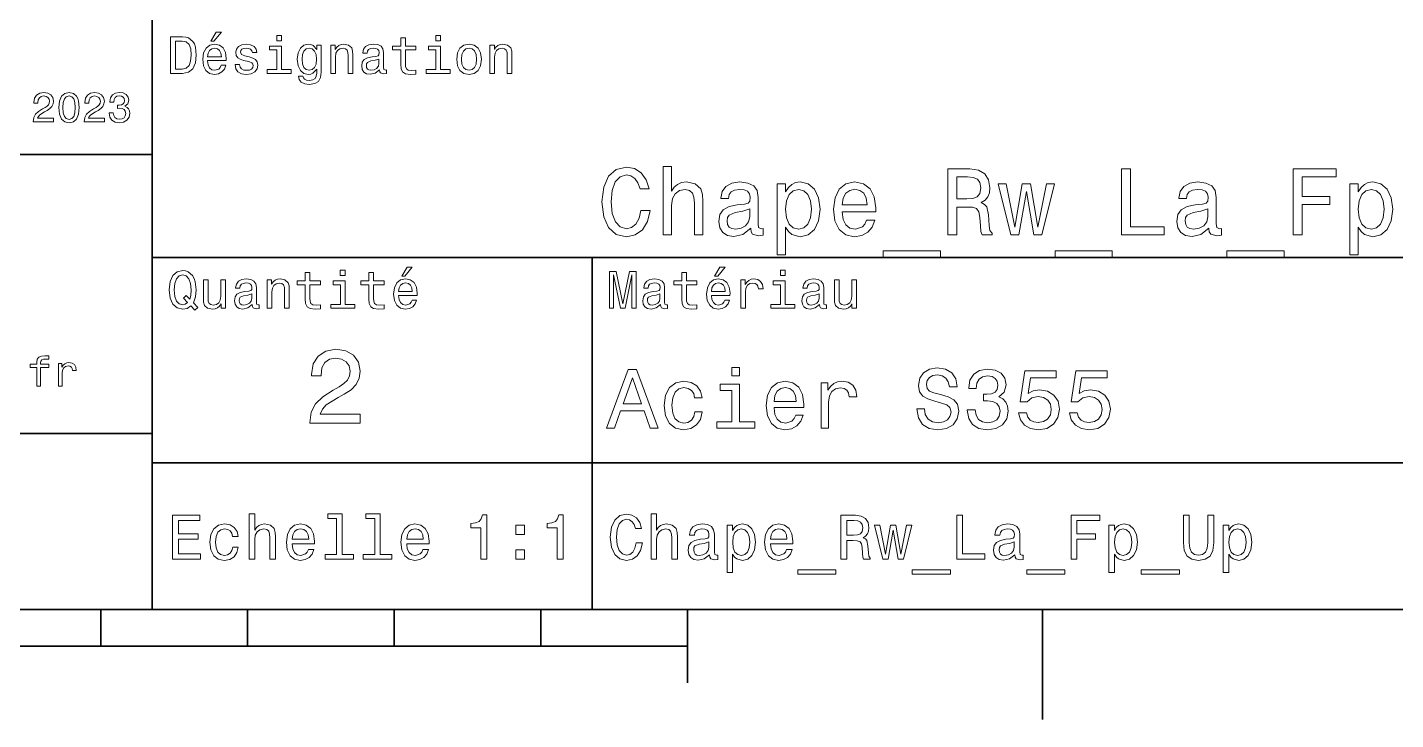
# Model space of a CAD drawing. Extents: x 0 to 297, y 0 to 210.
# Drawn here: x 153.5 to 246.8, y 2.5 to 49.7 of the extents above; entities that cross this region are included whole.
import ezdxf

# ---------------------------------------------------------------- set-up
doc = ezdxf.new("R2010")
doc.units = 0

msp = doc.modelspace()

# ---------------------------------------------------------------- linework, layer by layer
at = {"color": 7, "lineweight": 35}
for p, q in [((162, 10), (162, 70)), ((97, 41), (162, 41)), ((162, 34), (287, 34)), ((97, 22), (162, 22)), ((162, 20), (287, 20)), ((10, 10), (287, 10)), ((97, 10), (287, 10)), ((98.5, 7.5), (198.5, 7.5))]:
    msp.add_line(p, q, dxfattribs=at)
at = {"color": 7, "lineweight": 35, "ltscale": 0.35}
msp.add_line((192, 20), (192, 34), dxfattribs=at)
at = {"color": 7, "lineweight": 35, "ltscale": 0.25}
msp.add_line((192, 10), (192, 20), dxfattribs=at)
at = {"color": 7, "lineweight": 35, "ltscale": 0.0625}
for p, q in [((158.5, 10), (158.5, 7.5)), ((168.5, 10), (168.5, 7.5)), ((178.5, 10), (178.5, 7.5)), ((188.5, 10), (188.5, 7.5))]:
    msp.add_line(p, q, dxfattribs=at)
at = {"color": 7, "lineweight": 35, "ltscale": 0.125}
msp.add_line((198.5, 10), (198.5, 5), dxfattribs=at)
at = {"color": 7, "lineweight": 35, "ltscale": 0.1875}
msp.add_line((222.699997, 10), (222.699997, 2.5), dxfattribs=at)
at = {"color": 7, "lineweight": 13}
for points in [[(164.080688, 49.030979), (163.248566, 49.030979), (163.248566, 46.530979), (164.080688, 46.530979), (164.473343, 46.610229), (164.765137, 46.851585), (164.945251, 47.244236), (165.010086, 47.780979), (164.952454, 48.328529), (164.880402, 48.544666), (164.779541, 48.717579), (164.487747, 48.951729), (164.296829, 49.009365)], [(164.055481, 48.731987), (164.329254, 48.677952), (164.516571, 48.512245), (164.628235, 48.216858), (164.664261, 47.780979), (164.624634, 47.359509), (164.51297, 47.064121), (164.322052, 46.887608), (164.055481, 46.829971), (163.583572, 46.829971), (163.583572, 48.731987)], [(165.784576, 47.406338), (167.052597, 47.406338), (167.056198, 47.554035), (166.998566, 47.9683), (166.840057, 48.278099), (166.587891, 48.465416), (166.252884, 48.533859), (165.925079, 48.461815), (165.672913, 48.260086), (165.510803, 47.932278), (165.453171, 47.5), (165.507202, 47.056915), (165.669312, 46.732708), (165.917862, 46.530979), (166.242081, 46.462536), (166.523056, 46.509365), (166.753601, 46.631844), (166.922913, 46.826366), (167.020172, 47.085735), (166.706772, 47.085735), (166.641937, 46.941643), (166.548264, 46.833572), (166.281708, 46.747116), (166.07637, 46.786743), (165.921463, 46.912823), (165.820602, 47.118156), (165.784576, 47.395531)], [(166.004318, 48.728386), (166.216858, 48.728386), (166.717575, 49.340778), (166.364548, 49.340778)], [(168.623199, 47.658501), (168.317001, 47.730545), (168.090057, 47.8134), (168.014404, 47.982708), (168.036026, 48.101585), (168.111664, 48.188038), (168.234146, 48.242073), (168.41066, 48.263687), (168.579971, 48.242073), (168.713257, 48.177231), (168.799713, 48.079971), (168.835739, 47.950287), (169.145538, 47.950287), (169.145538, 47.957493), (169.091492, 48.191643), (168.943802, 48.375359), (168.713257, 48.490635), (168.41066, 48.533859), (168.104462, 48.490635), (167.881119, 48.371758), (167.740631, 48.195244), (167.697403, 47.971901), (167.729828, 47.755764), (167.830688, 47.604465), (167.996399, 47.496399), (168.237747, 47.42075), (168.590775, 47.334293), (168.806915, 47.244236), (168.864548, 47.172188), (168.886169, 47.064121), (168.853745, 46.930836), (168.767288, 46.829971), (168.626801, 46.765129), (168.439484, 46.743515), (168.241348, 46.765129), (168.09726, 46.840778), (168, 46.963257), (167.960373, 47.132565), (167.654175, 47.132565), (167.704605, 46.844379), (167.85231, 46.635445), (168.086456, 46.509365), (168.41066, 46.462536), (168.749283, 46.509365), (168.997833, 46.635445), (169.149139, 46.837173), (169.203171, 47.100143), (169.163544, 47.327087), (169.05188, 47.481987), (168.868149, 47.582851)], [(170.824203, 49.117435), (170.489197, 49.117435), (170.489197, 48.757202), (170.824203, 48.757202)], [(173.518738, 46.617435), (173.518738, 48.465416), (173.216141, 48.465416), (173.216141, 48.152016), (172.967575, 48.4366), (172.816284, 48.508644), (172.646973, 48.533859), (172.340775, 48.461815), (172.103027, 48.260086), (171.94812, 47.935879), (171.894089, 47.5), (171.94812, 47.060516), (172.103027, 46.736309), (172.340775, 46.530979), (172.646973, 46.462536), (172.819885, 46.487751), (172.963974, 46.552593), (173.216141, 46.826366), (173.216141, 46.552593), (173.187317, 46.336456), (173.108063, 46.181557), (172.956772, 46.091499), (172.729828, 46.059078), (172.531708, 46.080692), (172.391205, 46.134727), (172.30835, 46.228386), (172.283142, 46.354465), (171.976944, 46.354465), (171.976944, 46.340057), (172.023773, 46.109509), (172.167862, 45.9366), (172.398407, 45.824928), (172.711823, 45.785301), (173.086456, 45.839336), (173.335022, 45.990635), (173.47551, 46.253601)], [(174.181549, 46.530979), (174.498566, 46.530979), (174.498566, 47.647694), (174.530975, 47.903458), (174.635452, 48.090778), (174.797546, 48.206051), (175.013687, 48.249279), (175.1866, 48.213257), (175.294662, 48.115993), (175.348709, 47.953888), (175.366714, 47.737751), (175.366714, 46.530979), (175.683716, 46.530979), (175.683716, 47.802593), (175.669312, 48.058357), (175.604462, 48.270893), (175.391937, 48.465416), (175.060516, 48.533859), (174.876801, 48.508644), (174.721909, 48.440201), (174.588623, 48.324928), (174.484146, 48.170029), (174.484146, 48.465416), (174.181549, 48.465416)], [(177.499283, 46.783142), (177.499283, 46.772335), (177.517288, 46.649857), (177.57132, 46.5634), (177.798264, 46.494957), (177.974777, 46.523773), (177.974777, 46.76873), (177.899139, 46.757923), (177.798264, 46.804756), (177.780258, 46.948845), (177.780258, 47.950287), (177.73703, 48.206051), (177.610947, 48.386166), (177.391205, 48.494236), (177.081406, 48.533859), (176.778824, 48.490635), (176.555481, 48.368156), (176.414978, 48.177231), (176.368149, 47.925072), (176.368149, 47.903458), (176.65274, 47.903458), (176.677948, 48.054756), (176.757202, 48.162823), (176.886887, 48.227665), (177.070602, 48.25288), (177.247116, 48.234871), (177.373199, 48.180836), (177.448853, 48.087173), (177.47406, 47.957493), (177.459656, 47.806194), (177.402023, 47.730545), (177.257919, 47.694523), (176.987747, 47.665707), (176.677948, 47.600864), (176.458206, 47.485592), (176.328537, 47.305473), (176.28891, 47.038906), (176.324921, 46.801151), (176.4366, 46.624638), (176.616714, 46.512966), (176.86528, 46.473343), (177.200287, 46.548992)], [(178.943802, 48.130402), (178.943802, 47.161381), (178.965424, 46.84798), (179.066284, 46.631844), (179.268005, 46.505764), (179.610229, 46.462536), (179.984863, 46.480545), (179.984863, 46.754322), (179.71109, 46.732708), (179.46254, 46.761528), (179.329254, 46.851585), (179.271606, 47.00288), (179.260803, 47.215416), (179.260803, 48.130402), (179.984863, 48.130402), (179.984863, 48.400574), (179.260803, 48.400574), (179.260803, 48.966137), (178.943802, 48.966137), (178.943802, 48.400574), (178.396255, 48.400574), (178.396255, 48.130402)], [(181.667145, 49.117435), (181.332138, 49.117435), (181.332138, 48.757202), (181.667145, 48.757202)], [(182.762253, 47.496399), (182.819885, 47.056915), (182.985596, 46.732708), (183.248566, 46.530979), (183.601593, 46.462536), (183.951004, 46.530979), (184.213974, 46.729107), (184.379684, 47.053314), (184.440918, 47.496399), (184.379684, 47.935879), (184.213974, 48.263687), (183.951004, 48.461815), (183.601593, 48.533859), (183.248566, 48.461815), (182.985596, 48.260086), (182.819885, 47.935879)], [(185.024506, 46.530979), (185.341492, 46.530979), (185.341492, 47.647694), (185.373917, 47.903458), (185.478394, 48.090778), (185.640488, 48.206051), (185.856628, 48.249279), (186.029541, 48.213257), (186.137604, 48.115993), (186.19165, 47.953888), (186.209656, 47.737751), (186.209656, 46.530979), (186.526657, 46.530979), (186.526657, 47.802593), (186.512253, 48.058357), (186.447403, 48.270893), (186.234879, 48.465416), (185.903458, 48.533859), (185.719742, 48.508644), (185.56485, 48.440201), (185.431564, 48.324928), (185.327087, 48.170029), (185.327087, 48.465416), (185.024506, 48.465416)], [(165.784576, 47.672909), (165.824203, 47.921471), (165.921463, 48.105186), (166.069168, 48.216858), (166.263687, 48.256485), (166.454605, 48.216858), (166.60231, 48.105186), (166.692368, 47.921471), (166.724777, 47.672909)], [(170.8134, 46.79755), (170.8134, 48.400574), (169.999283, 48.400574), (169.999283, 48.130402), (170.496399, 48.130402), (170.496399, 46.79755), (169.847977, 46.79755), (169.847977, 46.530979), (171.469025, 46.530979), (171.469025, 46.79755)], [(172.221909, 47.5), (172.254318, 47.820606), (172.351593, 48.058357), (172.502884, 48.198845), (172.704605, 48.249279), (172.917145, 48.198845), (173.075653, 48.058357), (173.172913, 47.820606), (173.208939, 47.5), (173.172913, 47.172188), (173.075653, 46.938038), (172.917145, 46.793949), (172.704605, 46.747116), (172.502884, 46.793949), (172.351593, 46.938038), (172.254318, 47.175793)], [(181.656342, 46.79755), (181.656342, 48.400574), (180.842224, 48.400574), (180.842224, 48.130402), (181.33934, 48.130402), (181.33934, 46.79755), (180.690918, 46.79755), (180.690918, 46.530979), (182.311966, 46.530979), (182.311966, 46.79755)], [(183.086456, 47.5), (183.118881, 47.824207), (183.219742, 48.058357), (183.381851, 48.20245), (183.601593, 48.25288), (183.817719, 48.20245), (183.979828, 48.061958), (184.080688, 47.824207), (184.116714, 47.5), (184.080688, 47.172188), (183.979828, 46.934437), (183.817719, 46.790344), (183.601593, 46.743515), (183.381851, 46.790344), (183.219742, 46.934437), (183.118881, 47.172188)], [(177.463257, 47.208214), (177.420029, 47.020893), (177.304749, 46.876801), (177.131851, 46.783142), (176.919312, 46.750721), (176.782425, 46.76873), (176.68515, 46.826366), (176.623917, 46.927231), (176.605911, 47.067722), (176.620316, 47.193802), (176.677948, 47.283859), (176.908508, 47.384727), (177.200287, 47.427952), (177.463257, 47.514408)], [(153.899139, 43.224785), (155.273773, 43.224785), (155.273773, 43.472622), (154.187317, 43.472622), (154.247849, 43.60807), (154.351593, 43.720463), (154.671478, 43.925072), (154.841507, 44.011528), (155.031708, 44.135448), (155.167145, 44.279541), (155.244965, 44.44957), (155.273773, 44.642651), (155.224792, 44.884727), (155.08934, 45.074928), (154.881851, 45.195965), (154.613831, 45.239193), (154.337173, 45.190201), (154.126801, 45.054756), (153.991364, 44.838619), (153.945251, 44.553314), (153.945251, 44.51297), (154.207504, 44.51297), (154.207504, 44.536022), (154.233429, 44.731991), (154.311249, 44.876083), (154.435165, 44.9683), (154.599426, 45), (154.766571, 44.971184), (154.890488, 44.899136), (154.971191, 44.786743), (155, 44.645535), (154.979828, 44.51297), (154.925079, 44.400578), (154.832855, 44.302593), (154.706055, 44.216141), (154.536026, 44.12392), (154.253601, 43.945248), (154.054764, 43.755043), (153.9366, 43.524498), (153.899139, 43.233429)], [(155.642654, 44.201729), (155.685883, 43.749279), (155.821335, 43.426514), (156.037476, 43.230549), (156.337173, 43.167149), (156.634003, 43.230549), (156.850143, 43.426514), (156.982712, 43.749279), (157.028824, 44.201729), (156.982712, 44.651299), (156.927963, 44.829971), (156.850143, 44.976948), (156.634003, 45.172913), (156.337173, 45.239193), (156.037476, 45.172913), (155.821335, 44.974064), (155.685883, 44.651299)], [(155.919312, 44.201729), (155.942368, 44.550434), (156.01442, 44.801155), (156.144104, 44.948128), (156.337173, 45), (156.527374, 44.948128), (156.657059, 44.801155), (156.729111, 44.550434), (156.752167, 44.201729), (156.729111, 43.850143), (156.657059, 43.599426), (156.527374, 43.45245), (156.337173, 43.403458), (156.144104, 43.45245), (156.01442, 43.599426), (155.942368, 43.850143)], [(157.368881, 43.224785), (158.743515, 43.224785), (158.743515, 43.472622), (157.657059, 43.472622), (157.71759, 43.60807), (157.821335, 43.720463), (158.14122, 43.925072), (158.311249, 44.011528), (158.50145, 44.135448), (158.636887, 44.279541), (158.714706, 44.44957), (158.743515, 44.642651), (158.694534, 44.884727), (158.559082, 45.074928), (158.351593, 45.195965), (158.083572, 45.239193), (157.806915, 45.190201), (157.596542, 45.054756), (157.461105, 44.838619), (157.414993, 44.553314), (157.414993, 44.51297), (157.677231, 44.51297), (157.677231, 44.536022), (157.703171, 44.731991), (157.780991, 44.876083), (157.904907, 44.9683), (158.069168, 45), (158.236313, 44.971184), (158.360229, 44.899136), (158.440918, 44.786743), (158.469742, 44.645535), (158.44957, 44.51297), (158.394821, 44.400578), (158.302597, 44.302593), (158.175797, 44.216141), (158.005768, 44.12392), (157.723343, 43.945248), (157.524506, 43.755043), (157.406342, 43.524498), (157.368881, 43.233429)], [(159.080688, 43.853027), (159.080688, 43.832855), (159.126801, 43.556198), (159.262253, 43.348705), (159.47551, 43.216141), (159.757935, 43.167149), (160.057648, 43.216141), (160.282425, 43.342941), (160.426514, 43.54467), (160.478394, 43.804035), (160.455338, 43.974064), (160.391937, 44.112392), (160.288193, 44.219021), (160.149857, 44.296829), (160.337173, 44.45245), (160.403458, 44.700291), (160.360229, 44.925072), (160.236313, 45.0951), (160.034592, 45.201729), (159.757935, 45.239193), (159.498566, 45.193085), (159.299713, 45.066284), (159.170029, 44.864555), (159.126801, 44.596542), (159.126801, 44.57637), (159.383286, 44.57637), (159.406342, 44.760807), (159.481277, 44.893372), (159.60231, 44.974064), (159.772339, 45.002884), (159.922195, 44.979828), (160.031708, 44.919308), (160.097992, 44.821327), (160.123917, 44.688763), (160.097992, 44.54755), (160.028824, 44.45245), (159.907776, 44.394814), (159.743515, 44.377522), (159.631134, 44.380405), (159.631134, 44.15274), (159.772339, 44.158501), (159.953888, 44.132565), (160.08934, 44.0634), (160.170029, 43.951008), (160.198853, 43.804035), (160.167145, 43.63689), (160.083572, 43.51297), (159.951019, 43.435158), (159.775223, 43.409222), (159.593658, 43.438042), (159.46109, 43.524498), (159.377533, 43.662827), (159.345825, 43.853027)], [(195.322769, 37.203171), (195.193085, 36.658501), (194.979111, 36.269451), (194.680832, 36.029537), (194.330688, 35.951729), (193.909225, 36.068443), (193.578522, 36.418587), (193.358063, 36.989193), (193.286743, 37.780258), (193.358063, 38.564842), (193.572037, 39.14193), (193.90274, 39.492073), (194.330688, 39.615273), (194.641922, 39.55043), (194.907776, 39.368874), (195.115265, 39.077087), (195.257919, 38.675072), (195.873917, 38.675072), (195.679398, 39.291065), (195.342209, 39.757923), (194.881836, 40.049709), (194.330688, 40.153458), (193.643372, 39.991352), (193.118149, 39.537464), (192.780975, 38.791786), (192.664261, 37.780258), (192.780975, 36.76873), (193.118149, 36.023052), (193.643372, 35.562679), (194.330688, 35.407059), (194.933716, 35.530258), (195.420029, 35.873917), (195.763687, 36.438038), (195.945236, 37.203171)], [(196.833572, 35.530258), (197.404175, 35.530258), (197.404175, 37.540344), (197.46254, 38.000721), (197.650574, 38.337894), (197.942368, 38.545387), (198.331406, 38.623199), (198.642654, 38.558357), (198.837173, 38.383286), (198.934433, 38.091499), (198.966858, 37.70245), (198.966858, 35.530258), (199.53746, 35.530258), (199.53746, 37.819164), (199.51152, 38.279537), (199.394806, 38.662102), (199.012238, 39.012245), (198.41571, 39.135445), (198.091492, 39.090057), (197.812683, 38.966858), (197.579254, 38.772331), (197.404175, 38.506485), (197.404175, 40.185879), (196.833572, 40.185879)], [(216.247116, 35.530258), (216.850143, 35.530258), (216.850143, 37.430115), (217.466141, 37.430115), (217.920029, 37.41066), (218.205322, 37.319885), (218.360947, 37.105907), (218.425797, 36.723343), (218.458206, 36.139767), (218.497116, 35.757202), (218.574921, 35.530258), (219.255768, 35.530258), (219.255768, 35.653458), (219.106628, 35.835014), (219.054749, 36.172188), (219.009369, 36.898415), (218.899139, 37.4366), (218.75, 37.605186), (218.516571, 37.728386), (218.77594, 37.890488), (218.957489, 38.117435), (219.074203, 38.402737), (219.113113, 38.746395), (219.022339, 39.291065), (218.76297, 39.699566), (218.335007, 39.945965), (217.751434, 40.030258), (216.247116, 40.030258)], [(217.582855, 39.479107), (217.978378, 39.440201), (218.257202, 39.317001), (218.432281, 39.090057), (218.490631, 38.733429), (218.425797, 38.357346), (218.250717, 38.130402), (217.952454, 38.013687), (217.543945, 37.981266), (216.850143, 37.981266), (216.850143, 39.479107)], [(228.087173, 35.530258), (230.979095, 35.530258), (230.979095, 36.074928), (228.683716, 36.074928), (228.683716, 40.030258), (228.087173, 40.030258)], [(239.784576, 35.530258), (240.387604, 35.530258), (240.387604, 37.598701), (242.280975, 37.598701), (242.280975, 38.136887), (240.387604, 38.136887), (240.387604, 39.485588), (242.715408, 39.485588), (242.715408, 40.030258), (239.784576, 40.030258)], [(202.805481, 35.98415), (202.805481, 35.964695), (202.837891, 35.744236), (202.93515, 35.588615), (203.343658, 35.465416), (203.661377, 35.517288), (203.661377, 35.958214), (203.525208, 35.938759), (203.343658, 36.023052), (203.311234, 36.282421), (203.311234, 38.085014), (203.233429, 38.545387), (203.006485, 38.869595), (202.610947, 39.064121), (202.053314, 39.135445), (201.508636, 39.057636), (201.106628, 38.837173), (200.853745, 38.493515), (200.769455, 38.039623), (200.769455, 38.000721), (201.281693, 38.000721), (201.327087, 38.273052), (201.469742, 38.467579), (201.703171, 38.584293), (202.033859, 38.629681), (202.351578, 38.59726), (202.578522, 38.5), (202.714691, 38.331409), (202.760086, 38.09798), (202.734146, 37.825645), (202.630402, 37.68948), (202.371033, 37.624638), (201.88472, 37.572765), (201.327087, 37.456051), (200.931549, 37.248558), (200.69812, 36.924351), (200.626801, 36.444523), (200.691635, 36.016571), (200.892654, 35.698845), (201.216858, 35.497837), (201.664261, 35.426514), (202.267288, 35.562679)], [(205.178665, 38.474064), (205.178665, 39.012245), (204.608063, 39.012245), (204.608063, 34.181557), (205.178665, 34.181557), (205.178665, 36.061958), (205.379684, 35.757202), (205.606628, 35.556194), (206.177231, 35.407059), (206.721893, 35.530258), (207.149857, 35.899857), (207.428665, 36.483429), (207.532425, 37.274494), (207.428665, 38.059078), (207.149857, 38.642651), (206.721893, 39.005764), (206.177231, 39.135445), (205.865997, 39.096542), (205.600143, 38.973343), (205.373199, 38.76585)], [(206.079971, 35.919308), (205.697403, 36.003601), (205.418579, 36.262966), (205.243515, 36.684437), (205.18515, 37.274494), (205.243515, 37.858067), (205.418579, 38.279537), (205.697403, 38.532421), (206.079971, 38.623199), (206.430115, 38.532421), (206.708923, 38.273052), (206.884003, 37.851585), (206.948853, 37.274494), (206.884003, 36.690922), (206.708923, 36.262966), (206.430115, 36.003601)], [(209.043228, 37.105907), (211.325653, 37.105907), (211.332123, 37.371758), (211.228378, 38.117435), (210.943085, 38.675072), (210.489197, 39.012245), (209.886169, 39.135445), (209.296112, 39.005764), (208.842224, 38.642651), (208.55043, 38.052593), (208.446686, 37.274494), (208.543945, 36.476944), (208.835739, 35.893372), (209.283142, 35.530258), (209.866714, 35.407059), (210.372482, 35.491352), (210.78746, 35.711815), (211.092224, 36.061958), (211.267288, 36.528816), (210.703171, 36.528816), (210.586456, 36.269451), (210.417862, 36.074928), (209.938034, 35.919308), (209.568436, 35.990631), (209.289627, 36.217579), (209.108063, 36.587173), (209.043228, 37.086452)], [(209.043228, 37.585735), (209.114548, 38.033138), (209.289627, 38.363831), (209.555481, 38.564842), (209.905609, 38.636166), (210.249283, 38.564842), (210.515121, 38.363831), (210.677231, 38.033138), (210.735596, 37.585735)], [(221.077805, 35.530258), (221.596542, 38.48703), (222.115265, 35.530258), (222.659943, 35.530258), (223.515854, 39.012245), (222.964691, 39.012245), (222.387604, 36.055473), (221.875351, 39.012245), (221.311234, 39.012245), (220.798981, 36.055473), (220.221893, 39.012245), (219.677231, 39.012245), (220.533142, 35.530258)], [(234.033142, 35.98415), (234.033142, 35.964695), (234.065552, 35.744236), (234.162811, 35.588615), (234.57132, 35.465416), (234.889038, 35.517288), (234.889038, 35.958214), (234.752869, 35.938759), (234.57132, 36.023052), (234.538895, 36.282421), (234.538895, 38.085014), (234.46109, 38.545387), (234.234146, 38.869595), (233.838608, 39.064121), (233.280975, 39.135445), (232.736298, 39.057636), (232.33429, 38.837173), (232.081406, 38.493515), (231.997116, 38.039623), (231.997116, 38.000721), (232.509369, 38.000721), (232.554749, 38.273052), (232.697403, 38.467579), (232.930832, 38.584293), (233.26152, 38.629681), (233.579254, 38.59726), (233.806183, 38.5), (233.942352, 38.331409), (233.987747, 38.09798), (233.961807, 37.825645), (233.858063, 37.68948), (233.598694, 37.624638), (233.112396, 37.572765), (232.554749, 37.456051), (232.15921, 37.248558), (231.925781, 36.924351), (231.854462, 36.444523), (231.919312, 36.016571), (232.120316, 35.698845), (232.444519, 35.497837), (232.891922, 35.426514), (233.494949, 35.562679)], [(244.213257, 38.474064), (244.213257, 39.012245), (243.642639, 39.012245), (243.642639, 34.181557), (244.213257, 34.181557), (244.213257, 36.061958), (244.414261, 35.757202), (244.641205, 35.556194), (245.211807, 35.407059), (245.75647, 35.530258), (246.184433, 35.899857), (246.463257, 36.483429), (246.567001, 37.274494), (246.463257, 38.059078), (246.184433, 38.642651), (245.75647, 39.005764), (245.211807, 39.135445), (244.900574, 39.096542), (244.63472, 38.973343), (244.407776, 38.76585)], [(245.114548, 35.919308), (244.731979, 36.003601), (244.453156, 36.262966), (244.278091, 36.684437), (244.219727, 37.274494), (244.278091, 37.858067), (244.453156, 38.279537), (244.731979, 38.532421), (245.114548, 38.623199), (245.464691, 38.532421), (245.743515, 38.273052), (245.918579, 37.851585), (245.983429, 37.274494), (245.918579, 36.690922), (245.743515, 36.262966), (245.464691, 36.003601)], [(202.740631, 36.749279), (202.662827, 36.412102), (202.455322, 36.152737), (202.144089, 35.98415), (201.76152, 35.925793), (201.515121, 35.958214), (201.340057, 36.061958), (201.229828, 36.243515), (201.197403, 36.496395), (201.223343, 36.723343), (201.327087, 36.885445), (201.742065, 37.067001), (202.267288, 37.14481), (202.740631, 37.30043)], [(233.968292, 36.749279), (233.890488, 36.412102), (233.682983, 36.152737), (233.37175, 35.98415), (232.989197, 35.925793), (232.742798, 35.958214), (232.567719, 36.061958), (232.457489, 36.243515), (232.425064, 36.496395), (232.451004, 36.723343), (232.554749, 36.885445), (232.969727, 37.067001), (233.494949, 37.14481), (233.968292, 37.30043)], [(211.837891, 34.453888), (211.837891, 34), (215.741348, 34), (215.741348, 34.453888)], [(223.548264, 34.453888), (223.548264, 34), (227.451721, 34), (227.451721, 34.453888)], [(235.258636, 34.453888), (235.258636, 34), (239.162094, 34), (239.162094, 34.453888)], [(164.642654, 30.685879), (164.916428, 30.401297), (165.107346, 30.592218), (164.811966, 30.894812), (164.963257, 31.305475), (165.010086, 31.780979), (164.941635, 32.339336), (164.862396, 32.56628), (164.757919, 32.753601), (164.46254, 33.009365), (164.282425, 33.074207), (164.08429, 33.099422), (163.702454, 33.009365), (163.41066, 32.757202), (163.223343, 32.342937), (163.158508, 31.780979), (163.223343, 31.219019), (163.407059, 30.804754), (163.698853, 30.54899), (164.08429, 30.462536), (164.39769, 30.520172)], [(164.41571, 30.916426), (164.260803, 30.801151), (164.08429, 30.765129), (163.850143, 30.829971), (163.666428, 31.024494), (163.543945, 31.341497), (163.504318, 31.780979), (163.543945, 32.216858), (163.662827, 32.537464), (163.846542, 32.731987), (164.08429, 32.80043), (164.318451, 32.731987), (164.502167, 32.533859), (164.621033, 32.213257), (164.664261, 31.780979), (164.631851, 31.40634), (164.5634, 31.150576), (164.329254, 31.395533), (164.13472, 31.211815)], [(172.438034, 32.130402), (172.438034, 31.161383), (172.459656, 30.847982), (172.560516, 30.631844), (172.762253, 30.505762), (173.104462, 30.462536), (173.479111, 30.480547), (173.479111, 30.754322), (173.205338, 30.732708), (172.956772, 30.761526), (172.823486, 30.851583), (172.765854, 31.002882), (172.755035, 31.215418), (172.755035, 32.130402), (173.479111, 32.130402), (173.479111, 32.400574), (172.755035, 32.400574), (172.755035, 32.966137), (172.438034, 32.966137), (172.438034, 32.400574), (171.890488, 32.400574), (171.890488, 32.130402)], [(175.161377, 33.117435), (174.82637, 33.117435), (174.82637, 32.757202), (175.161377, 32.757202)], [(176.775223, 32.130402), (176.775223, 31.161383), (176.796829, 30.847982), (176.89769, 30.631844), (177.099426, 30.505762), (177.44165, 30.462536), (177.816284, 30.480547), (177.816284, 30.754322), (177.542511, 30.732708), (177.293945, 30.761526), (177.16066, 30.851583), (177.103027, 31.002882), (177.092224, 31.215418), (177.092224, 32.130402), (177.816284, 32.130402), (177.816284, 32.400574), (177.092224, 32.400574), (177.092224, 32.966137), (176.775223, 32.966137), (176.775223, 32.400574), (176.227661, 32.400574), (176.227661, 32.130402)], [(179.015854, 32.728386), (179.228394, 32.728386), (179.729111, 33.340778), (179.376083, 33.340778)], [(193.183716, 30.530979), (193.46109, 30.530979), (193.46109, 32.80043), (193.929398, 30.530979), (194.239197, 30.530979), (194.703888, 32.80043), (194.703888, 30.530979), (194.984863, 30.530979), (194.984863, 33.030979), (194.545395, 33.030979), (194.08429, 30.826368), (193.626801, 33.030979), (193.183716, 33.030979)], [(198.100861, 32.130402), (198.100861, 31.161383), (198.122482, 30.847982), (198.223343, 30.631844), (198.425079, 30.505762), (198.767288, 30.462536), (199.141937, 30.480547), (199.141937, 30.754322), (198.868149, 30.732708), (198.619598, 30.761526), (198.486313, 30.851583), (198.42868, 31.002882), (198.417862, 31.215418), (198.417862, 32.130402), (199.141937, 32.130402), (199.141937, 32.400574), (198.417862, 32.400574), (198.417862, 32.966137), (198.100861, 32.966137), (198.100861, 32.400574), (197.553314, 32.400574), (197.553314, 32.130402)], [(200.341492, 32.728386), (200.554031, 32.728386), (201.054749, 33.340778), (200.701736, 33.340778)], [(205.161377, 33.117435), (204.82637, 33.117435), (204.82637, 32.757202), (205.161377, 32.757202)], [(166.998566, 32.465416), (166.681549, 32.465416), (166.681549, 31.348703), (166.645538, 31.089336), (166.541061, 30.902016), (166.378967, 30.786743), (166.166428, 30.750719), (165.997116, 30.779539), (165.889053, 30.865993), (165.827805, 31.013687), (165.8134, 31.222622), (165.8134, 32.465416), (165.496399, 32.465416), (165.496399, 31.193804), (165.507202, 30.93804), (165.575653, 30.725504), (165.784576, 30.530979), (166.119598, 30.462536), (166.299713, 30.487751), (166.454605, 30.552593), (166.587891, 30.664265), (166.695969, 30.826368), (166.695969, 30.530979), (166.998566, 30.530979)], [(168.824921, 30.78314), (168.824921, 30.772333), (168.842941, 30.649855), (168.896973, 30.5634), (169.123917, 30.494957), (169.30043, 30.523775), (169.30043, 30.768732), (169.224777, 30.757925), (169.123917, 30.804754), (169.105911, 30.948847), (169.105911, 31.950287), (169.062683, 32.206051), (168.9366, 32.386166), (168.716858, 32.494236), (168.407059, 32.533859), (168.104462, 32.490635), (167.881119, 32.368156), (167.740631, 32.177231), (167.693802, 31.925072), (167.693802, 31.903458), (167.978394, 31.903458), (168.003601, 32.054756), (168.082855, 32.162823), (168.21254, 32.227665), (168.396255, 32.25288), (168.572769, 32.234871), (168.698853, 32.180836), (168.77449, 32.087173), (168.799713, 31.957493), (168.785309, 31.806194), (168.727661, 31.730547), (168.583572, 31.694523), (168.3134, 31.665705), (168.003601, 31.600864), (167.783859, 31.48559), (167.654175, 31.305475), (167.614548, 31.038904), (167.650574, 30.801151), (167.762253, 30.62464), (167.942368, 30.512968), (168.190918, 30.473343), (168.52594, 30.54899)], [(169.844376, 30.530979), (170.161377, 30.530979), (170.161377, 31.647694), (170.193802, 31.903458), (170.298279, 32.090778), (170.460373, 32.206051), (170.676514, 32.249279), (170.849426, 32.213257), (170.957489, 32.115993), (171.011536, 31.95389), (171.029541, 31.737751), (171.029541, 30.530979), (171.346542, 30.530979), (171.346542, 31.802593), (171.332138, 32.058357), (171.267288, 32.270893), (171.054749, 32.465416), (170.723343, 32.533859), (170.539627, 32.508644), (170.38472, 32.440201), (170.251434, 32.324928), (170.146973, 32.170029), (170.146973, 32.465416), (169.844376, 32.465416)], [(175.150574, 30.79755), (175.150574, 32.400574), (174.336456, 32.400574), (174.336456, 32.130402), (174.833572, 32.130402), (174.833572, 30.79755), (174.185165, 30.79755), (174.185165, 30.530979), (175.806198, 30.530979), (175.806198, 30.79755)], [(178.796112, 31.40634), (180.064117, 31.40634), (180.067719, 31.554033), (180.010086, 31.9683), (179.851593, 32.278099), (179.599426, 32.465416), (179.264404, 32.533859), (178.9366, 32.461815), (178.684433, 32.260086), (178.522339, 31.932276), (178.464691, 31.5), (178.518738, 31.056915), (178.680832, 30.732708), (178.929398, 30.530979), (179.253601, 30.462536), (179.534576, 30.509365), (179.765137, 30.631844), (179.934433, 30.826368), (180.031708, 31.085733), (179.718292, 31.085733), (179.653458, 30.941643), (179.559799, 30.833572), (179.293228, 30.747118), (179.087891, 30.786743), (178.932999, 30.912823), (178.832138, 31.118155), (178.796112, 31.395533)], [(178.796112, 31.672911), (178.835739, 31.921469), (178.932999, 32.105186), (179.080688, 32.216858), (179.275208, 32.256485), (179.466141, 32.216858), (179.613831, 32.105186), (179.703888, 31.921469), (179.736313, 31.672911)], [(196.656342, 30.78314), (196.656342, 30.772333), (196.674347, 30.649855), (196.728394, 30.5634), (196.955338, 30.494957), (197.131851, 30.523775), (197.131851, 30.768732), (197.056198, 30.757925), (196.955338, 30.804754), (196.937317, 30.948847), (196.937317, 31.950287), (196.894089, 32.206051), (196.768005, 32.386166), (196.548264, 32.494236), (196.23848, 32.533859), (195.935883, 32.490635), (195.71254, 32.368156), (195.572052, 32.177231), (195.525223, 31.925072), (195.525223, 31.903458), (195.809799, 31.903458), (195.835022, 32.054756), (195.914261, 32.162823), (196.043945, 32.227665), (196.227661, 32.25288), (196.404175, 32.234871), (196.530258, 32.180836), (196.605911, 32.087173), (196.631119, 31.957493), (196.616714, 31.806194), (196.559082, 31.730547), (196.414978, 31.694523), (196.144806, 31.665705), (195.835022, 31.600864), (195.61528, 31.48559), (195.485596, 31.305475), (195.445969, 31.038904), (195.481995, 30.801151), (195.593658, 30.62464), (195.773773, 30.512968), (196.022339, 30.473343), (196.357346, 30.54899)], [(200.121765, 31.40634), (201.389771, 31.40634), (201.393372, 31.554033), (201.335739, 31.9683), (201.177231, 32.278099), (200.925079, 32.465416), (200.590057, 32.533859), (200.262253, 32.461815), (200.010086, 32.260086), (199.847977, 31.932276), (199.790344, 31.5), (199.844376, 31.056915), (200.006485, 30.732708), (200.255051, 30.530979), (200.579254, 30.462536), (200.860229, 30.509365), (201.090775, 30.631844), (201.260086, 30.826368), (201.357346, 31.085733), (201.043945, 31.085733), (200.979111, 30.941643), (200.885452, 30.833572), (200.618881, 30.747118), (200.413544, 30.786743), (200.258652, 30.912823), (200.157776, 31.118155), (200.121765, 31.395533)], [(200.121765, 31.672911), (200.161377, 31.921469), (200.258652, 32.105186), (200.406342, 32.216858), (200.600861, 32.256485), (200.791794, 32.216858), (200.939484, 32.105186), (201.029541, 31.921469), (201.061966, 31.672911)], [(202.131851, 30.530979), (202.448853, 30.530979), (202.448853, 31.636887), (202.481262, 31.903458), (202.578537, 32.094379), (202.73703, 32.209652), (202.94957, 32.249279), (203.108063, 32.224064), (203.226944, 32.152016), (203.298996, 32.029537), (203.324203, 31.863832), (203.644806, 31.863832), (203.601593, 32.155621), (203.482712, 32.364552), (203.284576, 32.490635), (203.014404, 32.533859), (202.830688, 32.505043), (202.672195, 32.432995), (202.531708, 32.310516), (202.420029, 32.144814), (202.420029, 32.465416), (202.131851, 32.465416)], [(205.150574, 30.79755), (205.150574, 32.400574), (204.336456, 32.400574), (204.336456, 32.130402), (204.833572, 32.130402), (204.833572, 30.79755), (204.185165, 30.79755), (204.185165, 30.530979), (205.806198, 30.530979), (205.806198, 30.79755)], [(207.499283, 30.78314), (207.499283, 30.772333), (207.517288, 30.649855), (207.57132, 30.5634), (207.798264, 30.494957), (207.974777, 30.523775), (207.974777, 30.768732), (207.899139, 30.757925), (207.798264, 30.804754), (207.780258, 30.948847), (207.780258, 31.950287), (207.73703, 32.206051), (207.610947, 32.386166), (207.391205, 32.494236), (207.081406, 32.533859), (206.778824, 32.490635), (206.555481, 32.368156), (206.414978, 32.177231), (206.368149, 31.925072), (206.368149, 31.903458), (206.65274, 31.903458), (206.677948, 32.054756), (206.757202, 32.162823), (206.886887, 32.227665), (207.070602, 32.25288), (207.247116, 32.234871), (207.373199, 32.180836), (207.448853, 32.087173), (207.47406, 31.957493), (207.459656, 31.806194), (207.402023, 31.730547), (207.257919, 31.694523), (206.987747, 31.665705), (206.677948, 31.600864), (206.458206, 31.48559), (206.328537, 31.305475), (206.28891, 31.038904), (206.324921, 30.801151), (206.4366, 30.62464), (206.616714, 30.512968), (206.86528, 30.473343), (207.200287, 30.54899)], [(210.010086, 32.465416), (209.693085, 32.465416), (209.693085, 31.348703), (209.657059, 31.089336), (209.552597, 30.902016), (209.390488, 30.786743), (209.177948, 30.750719), (209.008636, 30.779539), (208.900574, 30.865993), (208.83934, 31.013687), (208.824921, 31.222622), (208.824921, 32.465416), (208.507919, 32.465416), (208.507919, 31.193804), (208.518738, 30.93804), (208.587173, 30.725504), (208.796112, 30.530979), (209.131119, 30.462536), (209.311234, 30.487751), (209.466141, 30.552593), (209.599426, 30.664265), (209.707489, 30.826368), (209.707489, 30.530979), (210.010086, 30.530979)], [(168.78891, 31.208212), (168.745682, 31.020893), (168.630402, 30.876801), (168.457489, 30.78314), (168.244965, 30.750719), (168.108063, 30.768732), (168.010803, 30.826368), (167.94957, 30.927233), (167.931549, 31.067722), (167.945969, 31.193804), (168.003601, 31.283861), (168.234146, 31.384726), (168.52594, 31.427954), (168.78891, 31.514408)], [(196.620316, 31.208212), (196.577087, 31.020893), (196.461823, 30.876801), (196.28891, 30.78314), (196.07637, 30.750719), (195.939484, 30.768732), (195.842224, 30.826368), (195.780975, 30.927233), (195.76297, 31.067722), (195.777374, 31.193804), (195.835022, 31.283861), (196.065567, 31.384726), (196.357346, 31.427954), (196.620316, 31.514408)], [(207.463257, 31.208212), (207.420029, 31.020893), (207.304749, 30.876801), (207.131851, 30.78314), (206.919312, 30.750719), (206.782425, 30.768732), (206.68515, 30.826368), (206.623917, 30.927233), (206.605911, 31.067722), (206.620316, 31.193804), (206.677948, 31.283861), (206.908508, 31.384726), (207.200287, 31.427954), (207.463257, 31.514408)], [(154.138336, 26.504324), (154.138336, 25.224785), (154.391937, 25.224785), (154.391937, 26.504324), (154.968307, 26.504324), (154.968307, 26.720463), (154.391937, 26.720463), (154.391937, 26.815563), (154.412109, 26.930836), (154.478394, 27.008646), (154.59079, 27.054756), (154.752167, 27.072046), (154.968307, 27.06052), (154.968307, 27.279539), (154.694534, 27.293949), (154.446701, 27.268013), (154.273788, 27.190203), (154.170044, 27.054756), (154.138336, 26.861671), (154.138336, 26.720463), (153.674362, 26.720463), (153.674362, 26.504324)], [(172.742065, 22.700289), (176.178665, 22.700289), (176.178665, 23.319885), (173.462524, 23.319885), (173.613831, 23.658503), (173.873199, 23.939482), (174.672897, 24.45101), (175.097977, 24.667147), (175.573486, 24.976946), (175.912094, 25.337177), (176.106628, 25.762249), (176.178665, 26.244957), (176.056183, 26.850143), (175.717575, 27.325649), (175.198837, 27.628242), (174.528809, 27.736313), (173.837173, 27.613834), (173.311234, 27.275217), (172.97261, 26.734871), (172.857346, 26.021614), (172.857346, 25.92075), (173.512955, 25.92075), (173.512955, 25.978386), (173.577805, 26.4683), (173.772324, 26.828531), (174.082123, 27.059078), (174.492783, 27.138329), (174.91066, 27.066282), (175.220459, 26.886168), (175.42218, 26.605188), (175.494232, 26.252163), (175.443802, 25.92075), (175.306915, 25.639771), (175.076355, 25.394814), (174.759354, 25.178675), (174.33429, 24.948128), (173.628235, 24.501442), (173.131119, 24.025938), (172.835724, 23.449568), (172.742065, 22.721903)], [(155.61673, 25.224785), (155.870331, 25.224785), (155.870331, 26.10951), (155.896271, 26.322767), (155.974075, 26.475506), (156.100876, 26.567724), (156.270905, 26.599424), (156.397705, 26.579252), (156.492798, 26.521614), (156.550446, 26.423632), (156.570618, 26.291067), (156.827103, 26.291067), (156.792511, 26.524496), (156.697418, 26.691643), (156.53891, 26.792507), (156.322784, 26.827091), (156.175812, 26.804035), (156.049011, 26.746399), (155.936615, 26.648417), (155.847275, 26.515852), (155.847275, 26.772335), (155.61673, 26.772335)], [(192.982712, 22.360231), (193.51297, 22.360231), (193.933716, 23.536024), (195.530258, 23.536024), (195.951004, 22.360231), (196.492798, 22.360231), (195.028824, 26.365995), (194.440918, 26.365995)], [(202.048996, 26.49856), (201.51297, 26.49856), (201.51297, 25.922192), (202.048996, 25.922192)], [(214.642654, 23.680117), (214.118149, 23.680117), (214.233429, 23.069164), (214.521606, 22.619596), (214.965424, 22.348703), (215.564835, 22.250721), (216.158508, 22.342941), (216.60231, 22.596542), (216.88472, 22.994238), (216.988464, 23.518732), (216.902023, 23.991356), (216.659943, 24.296831), (216.268005, 24.49856), (215.743515, 24.648417), (215.293945, 24.757925), (215, 24.884727), (214.832855, 25.069164), (214.780975, 25.357349), (214.832855, 25.616714), (214.982712, 25.812681), (215.213257, 25.945246), (215.530258, 25.991356), (215.853027, 25.933718), (216.106628, 25.778099), (216.273773, 25.518732), (216.354462, 25.167149), (216.878967, 25.167149), (216.878967, 25.178675), (216.786743, 25.720463), (216.515854, 26.12392), (216.08934, 26.377522), (215.51297, 26.463978), (214.994232, 26.377522), (214.590775, 26.135448), (214.331406, 25.760807), (214.239197, 25.276657), (214.314117, 24.844381), (214.533142, 24.550434), (214.878967, 24.354467), (215.351593, 24.204613), (215.818451, 24.072046), (216.170029, 23.945246), (216.383286, 23.760807), (216.458206, 23.461096), (216.389053, 23.155621), (216.210373, 22.925074), (215.939484, 22.780981), (215.587891, 22.734871), (215.195969, 22.798271), (214.896255, 22.98271), (214.706055, 23.282421)], [(217.570602, 23.616716), (217.570602, 23.57637), (217.662827, 23.023056), (217.933716, 22.60807), (218.360229, 22.342941), (218.925079, 22.244957), (219.52449, 22.342941), (219.97406, 22.596542), (220.262253, 23), (220.365997, 23.518732), (220.319885, 23.858791), (220.193085, 24.135448), (219.985596, 24.348703), (219.708939, 24.504324), (220.083572, 24.815563), (220.216141, 25.311239), (220.129684, 25.760807), (219.881836, 26.100864), (219.478378, 26.314121), (218.925079, 26.38905), (218.406342, 26.296831), (218.008636, 26.043228), (217.749283, 25.639771), (217.662827, 25.103746), (217.662827, 25.063402), (218.175797, 25.063402), (218.221893, 25.432278), (218.371765, 25.697407), (218.613831, 25.858791), (218.953888, 25.916428), (219.253601, 25.870317), (219.472626, 25.749281), (219.605194, 25.553314), (219.657059, 25.288185), (219.605194, 25.005764), (219.466858, 24.815563), (219.224777, 24.700289), (218.896255, 24.665707), (218.671463, 24.671471), (218.671463, 24.216139), (218.953888, 24.227667), (219.317001, 24.175793), (219.587891, 24.037464), (219.749283, 23.812681), (219.806915, 23.518732), (219.743515, 23.184439), (219.57637, 22.9366), (219.311234, 22.780981), (218.959656, 22.729107), (218.596542, 22.786745), (218.331406, 22.959656), (218.164261, 23.236313), (218.100861, 23.616716)], [(221.0634, 23.40346), (221.190201, 22.930836), (221.472626, 22.56196), (221.887604, 22.331413), (222.417862, 22.244957), (223, 22.348703), (223.455322, 22.631124), (223.743515, 23.080692), (223.853027, 23.657061), (223.755035, 24.193085), (223.478378, 24.613834), (223.046112, 24.884727), (222.48703, 24.98271), (222.054749, 24.913546), (221.720459, 24.723343), (221.881836, 25.801153), (223.634003, 25.801153), (223.634003, 26.273777), (221.495682, 26.273777), (221.17868, 24.152739), (221.639771, 24.152739), (221.97406, 24.423632), (222.400574, 24.521614), (222.769455, 24.458214), (223.051865, 24.273777), (223.230545, 23.991356), (223.293945, 23.628242), (223.230545, 23.265131), (223.046112, 22.98271), (222.763687, 22.804035), (222.400574, 22.740635), (222.095093, 22.780981), (221.858795, 22.913546), (221.685883, 23.121038), (221.599426, 23.40346)], [(224.533142, 23.40346), (224.659943, 22.930836), (224.942352, 22.56196), (225.357346, 22.331413), (225.887604, 22.244957), (226.469742, 22.348703), (226.925064, 22.631124), (227.213257, 23.080692), (227.322769, 23.657061), (227.224777, 24.193085), (226.94812, 24.613834), (226.515839, 24.884727), (225.956772, 24.98271), (225.52449, 24.913546), (225.190201, 24.723343), (225.351578, 25.801153), (227.103745, 25.801153), (227.103745, 26.273777), (224.965424, 26.273777), (224.648407, 24.152739), (225.109512, 24.152739), (225.443802, 24.423632), (225.870316, 24.521614), (226.239197, 24.458214), (226.521606, 24.273777), (226.700287, 23.991356), (226.763687, 23.628242), (226.700287, 23.265131), (226.515839, 22.98271), (226.233429, 22.804035), (225.870316, 22.740635), (225.564835, 22.780981), (225.328522, 22.913546), (225.155609, 23.121038), (225.069153, 23.40346)], [(194.118149, 24.025938), (194.734863, 25.789627), (195.351578, 24.025938)], [(198.982712, 24.429396), (199.484146, 24.429396), (199.380402, 24.890491), (199.132568, 25.253603), (198.746399, 25.478386), (198.244949, 25.564842), (197.69165, 25.449568), (197.270889, 25.126802), (197.005768, 24.602306), (196.913544, 23.899136), (197, 23.201731), (197.259369, 22.682999), (197.668594, 22.360231), (198.227661, 22.250721), (198.723343, 22.337177), (199.109512, 22.579252), (199.374634, 22.959656), (199.489914, 23.46686), (199.005768, 23.46686), (198.919312, 23.144093), (198.757919, 22.902018), (198.527374, 22.752163), (198.244949, 22.706053), (197.893372, 22.780981), (197.639771, 23.011528), (197.484146, 23.386168), (197.432281, 23.916428), (197.484146, 24.43516), (197.645538, 24.809799), (197.904892, 25.040346), (198.244949, 25.121038), (198.544662, 25.069164), (198.769455, 24.9366), (198.919312, 24.717581)], [(202.031708, 22.786745), (202.031708, 25.351585), (200.729111, 25.351585), (200.729111, 24.91931), (201.52449, 24.91931), (201.52449, 22.786745), (200.48703, 22.786745), (200.48703, 22.360231), (203.080688, 22.360231), (203.080688, 22.786745)], [(204.394806, 23.760807), (206.42363, 23.760807), (206.429398, 23.99712), (206.337173, 24.659943), (206.083572, 25.155621), (205.680115, 25.455332), (205.144089, 25.564842), (204.619598, 25.449568), (204.216141, 25.126802), (203.956772, 24.602306), (203.864548, 23.910664), (203.951004, 23.201731), (204.210373, 22.682999), (204.608063, 22.360231), (205.126801, 22.250721), (205.57637, 22.325649), (205.945251, 22.521614), (206.216141, 22.832853), (206.371765, 23.247839), (205.870316, 23.247839), (205.766571, 23.017292), (205.616714, 22.844381), (205.190201, 22.706053), (204.861664, 22.769453), (204.613831, 22.971182), (204.452454, 23.299713), (204.394806, 23.743517)], [(207.610947, 22.360231), (208.118149, 22.360231), (208.118149, 24.129684), (208.170029, 24.556196), (208.325653, 24.861671), (208.579254, 25.04611), (208.919312, 25.10951), (209.172913, 25.069164), (209.363113, 24.953892), (209.478394, 24.757925), (209.518738, 24.492796), (210.031708, 24.492796), (209.96254, 24.959656), (209.772339, 25.293949), (209.455338, 25.495678), (209.023056, 25.564842), (208.729111, 25.518732), (208.47551, 25.40346), (208.250717, 25.207493), (208.072052, 24.942364), (208.072052, 25.455332), (207.610947, 25.455332)], [(204.394806, 24.187321), (204.458206, 24.585014), (204.613831, 24.878963), (204.850143, 25.057638), (205.161377, 25.121038), (205.466858, 25.057638), (205.703171, 24.878963), (205.84726, 24.585014), (205.899139, 24.187321)], [(163.393372, 13.428675), (165.295395, 13.428675), (165.295395, 13.791787), (163.791061, 13.791787), (163.791061, 14.807637), (165.131119, 14.807637), (165.131119, 15.166427), (163.791061, 15.166427), (163.791061, 16.065563), (165.260803, 16.065563), (165.260803, 16.428675), (163.393372, 16.428675)], [(168.610947, 13.428675), (168.991348, 13.428675), (168.991348, 14.768732), (169.030258, 15.075649), (169.155624, 15.300432), (169.350143, 15.438761), (169.609512, 15.490635), (169.817001, 15.447407), (169.946686, 15.330692), (170.011536, 15.136168), (170.033142, 14.876801), (170.033142, 13.428675), (170.413544, 13.428675), (170.413544, 14.954612), (170.396255, 15.261528), (170.318451, 15.516571), (170.0634, 15.75), (169.66571, 15.832133), (169.44957, 15.801874), (169.263687, 15.719741), (169.108063, 15.590058), (168.991348, 15.412825), (168.991348, 16.532421), (168.610947, 16.532421)], [(174.572052, 16.212536), (174.572052, 13.748559), (173.789627, 13.748559), (173.789627, 13.428675), (175.730545, 13.428675), (175.730545, 13.748559), (174.952454, 13.748559), (174.952454, 16.532421), (173.97551, 16.532421), (173.97551, 16.212536)], [(177.174347, 16.212536), (177.174347, 13.748559), (176.391937, 13.748559), (176.391937, 13.428675), (178.332855, 13.428675), (178.332855, 13.748559), (177.554749, 13.748559), (177.554749, 16.532421), (176.577805, 16.532421), (176.577805, 16.212536)], [(184.416412, 13.428675), (184.809784, 13.428675), (184.809784, 16.450289), (184.515839, 16.450289), (184.438034, 16.1866), (184.28241, 16.009367), (184.044662, 15.905621), (183.716125, 15.871038), (183.716125, 15.564121), (184.416412, 15.564121)], [(189.621033, 13.428675), (190.014404, 13.428675), (190.014404, 16.450289), (189.720459, 16.450289), (189.642639, 16.1866), (189.48703, 16.009367), (189.249268, 15.905621), (188.920746, 15.871038), (188.920746, 15.564121), (189.621033, 15.564121)], [(195.001434, 14.543948), (194.914978, 14.180836), (194.772339, 13.92147), (194.573486, 13.761528), (194.340057, 13.709655), (194.059082, 13.787464), (193.838623, 14.020894), (193.691635, 14.401298), (193.644089, 14.928675), (193.691635, 15.45173), (193.83429, 15.836456), (194.054749, 16.069885), (194.340057, 16.152018), (194.547546, 16.108789), (194.724777, 15.987753), (194.863113, 15.793228), (194.958206, 15.525217), (195.368881, 15.525217), (195.239197, 15.93588), (195.014404, 16.247118), (194.707489, 16.441643), (194.340057, 16.510807), (193.881851, 16.402739), (193.531708, 16.100145), (193.306915, 15.603026), (193.229111, 14.928675), (193.306915, 14.254323), (193.531708, 13.757205), (193.881851, 13.450289), (194.340057, 13.346542), (194.742081, 13.428675), (195.066284, 13.657782), (195.295395, 14.033862), (195.416428, 14.543948)], [(196.008652, 13.428675), (196.389053, 13.428675), (196.389053, 14.768732), (196.427948, 15.075649), (196.553314, 15.300432), (196.747833, 15.438761), (197.007202, 15.490635), (197.214691, 15.447407), (197.344376, 15.330692), (197.409225, 15.136168), (197.430832, 14.876801), (197.430832, 13.428675), (197.811234, 13.428675), (197.811234, 14.954612), (197.793945, 15.261528), (197.716141, 15.516571), (197.46109, 15.75), (197.0634, 15.832133), (196.84726, 15.801874), (196.661377, 15.719741), (196.505768, 15.590058), (196.389053, 15.412825), (196.389053, 16.532421), (196.008652, 16.532421)], [(208.951004, 13.428675), (209.353027, 13.428675), (209.353027, 14.695246), (209.763687, 14.695246), (210.066284, 14.682277), (210.256485, 14.621758), (210.360229, 14.479107), (210.403458, 14.224064), (210.425079, 13.835014), (210.451004, 13.579971), (210.502884, 13.428675), (210.956772, 13.428675), (210.956772, 13.510807), (210.857346, 13.631845), (210.822769, 13.856628), (210.792511, 14.340778), (210.719025, 14.699568), (210.619598, 14.81196), (210.463974, 14.894093), (210.636887, 15.002162), (210.757919, 15.153459), (210.835739, 15.34366), (210.861664, 15.572767), (210.801147, 15.93588), (210.628235, 16.208214), (210.342941, 16.372478), (209.953888, 16.428675), (208.951004, 16.428675)], [(209.841492, 16.061239), (210.105194, 16.035303), (210.291061, 15.953171), (210.407776, 15.801874), (210.446686, 15.564121), (210.403458, 15.313401), (210.286743, 15.162104), (210.087891, 15.084294), (209.815567, 15.06268), (209.353027, 15.06268), (209.353027, 16.061239)], [(216.844391, 13.428675), (218.772339, 13.428675), (218.772339, 13.791787), (217.242081, 13.791787), (217.242081, 16.428675), (216.844391, 16.428675)], [(224.642654, 13.428675), (225.044678, 13.428675), (225.044678, 14.807637), (226.306915, 14.807637), (226.306915, 15.166427), (225.044678, 15.166427), (225.044678, 16.065563), (226.596542, 16.065563), (226.596542, 16.428675), (224.642654, 16.428675)], [(232.302597, 14.569885), (232.363113, 14.029539), (232.553314, 13.644813), (232.873199, 13.424352), (233.335739, 13.346542), (233.793945, 13.424352), (234.113831, 13.644813), (234.304047, 14.025216), (234.368881, 14.569885), (234.368881, 16.428675), (233.966858, 16.428675), (233.966858, 14.548271), (233.927963, 14.180836), (233.811249, 13.917148), (233.612396, 13.761528), (233.335739, 13.709655), (233.050446, 13.761528), (232.851593, 13.917148), (232.734879, 14.176514), (232.700287, 14.548271), (232.700287, 16.428675), (232.302597, 16.428675)], [(167.48703, 14.980548), (167.863113, 14.980548), (167.785309, 15.326369), (167.599426, 15.598703), (167.309799, 15.767292), (166.933716, 15.832133), (166.518738, 15.745678), (166.203171, 15.503603), (166.004318, 15.110231), (165.935165, 14.582853), (166, 14.059798), (166.194519, 13.67075), (166.501434, 13.428675), (166.920746, 13.346542), (167.292511, 13.411384), (167.582138, 13.592939), (167.780975, 13.878242), (167.867432, 14.258646), (167.504318, 14.258646), (167.439484, 14.016571), (167.318451, 13.835014), (167.145538, 13.722623), (166.933716, 13.688041), (166.670029, 13.744237), (166.479828, 13.917148), (166.363113, 14.198127), (166.324203, 14.595821), (166.363113, 14.984871), (166.484146, 15.26585), (166.67868, 15.438761), (166.933716, 15.49928), (167.158508, 15.460375), (167.327087, 15.360951), (167.439484, 15.196686)], [(171.546112, 14.479107), (173.067719, 14.479107), (173.072052, 14.656341), (173.002884, 15.153459), (172.812683, 15.525217), (172.510086, 15.75), (172.108063, 15.832133), (171.714691, 15.745678), (171.412109, 15.503603), (171.217575, 15.110231), (171.148422, 14.591499), (171.213257, 14.059798), (171.407776, 13.67075), (171.706055, 13.428675), (172.095108, 13.346542), (172.432281, 13.402739), (172.708939, 13.549712), (172.912109, 13.783141), (173.028824, 14.09438), (172.65274, 14.09438), (172.574936, 13.92147), (172.46254, 13.791787), (172.142654, 13.688041), (171.896255, 13.735591), (171.710373, 13.886888), (171.58934, 14.133286), (171.546112, 14.466139)], [(171.546112, 14.798992), (171.593658, 15.097262), (171.710373, 15.317724), (171.887604, 15.45173), (172.121033, 15.49928), (172.350143, 15.45173), (172.527374, 15.317724), (172.635452, 15.097262), (172.674347, 14.798992)], [(179.353027, 14.479107), (180.874634, 14.479107), (180.878967, 14.656341), (180.809799, 15.153459), (180.619598, 15.525217), (180.317001, 15.75), (179.914978, 15.832133), (179.521606, 15.745678), (179.219025, 15.503603), (179.02449, 15.110231), (178.955338, 14.591499), (179.020172, 14.059798), (179.214691, 13.67075), (179.51297, 13.428675), (179.902023, 13.346542), (180.239197, 13.402739), (180.515854, 13.549712), (180.719025, 13.783141), (180.835739, 14.09438), (180.459656, 14.09438), (180.381851, 13.92147), (180.269455, 13.791787), (179.94957, 13.688041), (179.703171, 13.735591), (179.517288, 13.886888), (179.396255, 14.133286), (179.353027, 14.466139)], [(179.353027, 14.798992), (179.400574, 15.097262), (179.517288, 15.317724), (179.694519, 15.45173), (179.927948, 15.49928), (180.157059, 15.45173), (180.33429, 15.317724), (180.442368, 15.097262), (180.481262, 14.798992)], [(186.798264, 15.105908), (187.394806, 15.105908), (187.394806, 15.75), (186.798264, 15.75)], [(199.989914, 13.731268), (199.989914, 13.7183), (200.011536, 13.571326), (200.07637, 13.46758), (200.348709, 13.385448), (200.560516, 13.42003), (200.560516, 13.713977), (200.469742, 13.701009), (200.348709, 13.757205), (200.327087, 13.930116), (200.327087, 15.131845), (200.275223, 15.438761), (200.123917, 15.6549), (199.860229, 15.784582), (199.48848, 15.832133), (199.125366, 15.78026), (198.857346, 15.633286), (198.688766, 15.404179), (198.632568, 15.101585), (198.632568, 15.075649), (198.97406, 15.075649), (199.004318, 15.257205), (199.099426, 15.386889), (199.255051, 15.464698), (199.47551, 15.494957), (199.687317, 15.473343), (199.838623, 15.408502), (199.929398, 15.29611), (199.959656, 15.140491), (199.942368, 14.958934), (199.873199, 14.868156), (199.700287, 14.824928), (199.376083, 14.790346), (199.004318, 14.712537), (198.740631, 14.574208), (198.585022, 14.358069), (198.53746, 14.038185), (198.580688, 13.752882), (198.714691, 13.541066), (198.930832, 13.407061), (199.229111, 13.35951), (199.631119, 13.450289)], [(201.572052, 15.391211), (201.572052, 15.75), (201.19165, 15.75), (201.19165, 12.529539), (201.572052, 12.529539), (201.572052, 13.783141), (201.706055, 13.579971), (201.857346, 13.445966), (202.237747, 13.346542), (202.600861, 13.428675), (202.886169, 13.675073), (203.072052, 14.064121), (203.141205, 14.591499), (203.072052, 15.114553), (202.886169, 15.503603), (202.600861, 15.745678), (202.237747, 15.832133), (202.030258, 15.806196), (201.853027, 15.724064), (201.701736, 15.585735)], [(202.172913, 13.688041), (201.917862, 13.744237), (201.731995, 13.917148), (201.61528, 14.198127), (201.57637, 14.591499), (201.61528, 14.980548), (201.731995, 15.261528), (201.917862, 15.430116), (202.172913, 15.490635), (202.406342, 15.430116), (202.592224, 15.257205), (202.708939, 14.976225), (202.752167, 14.591499), (202.708939, 14.20245), (202.592224, 13.917148), (202.406342, 13.744237)], [(204.148422, 14.479107), (205.670029, 14.479107), (205.674347, 14.656341), (205.605194, 15.153459), (205.414993, 15.525217), (205.112396, 15.75), (204.710373, 15.832133), (204.317001, 15.745678), (204.014404, 15.503603), (203.819885, 15.110231), (203.750717, 14.591499), (203.815567, 14.059798), (204.010086, 13.67075), (204.308365, 13.428675), (204.697403, 13.346542), (205.034576, 13.402739), (205.311234, 13.549712), (205.514404, 13.783141), (205.631119, 14.09438), (205.255051, 14.09438), (205.177231, 13.92147), (205.06485, 13.791787), (204.744965, 13.688041), (204.498566, 13.735591), (204.312683, 13.886888), (204.19165, 14.133286), (204.148422, 14.466139)], [(204.148422, 14.798992), (204.195969, 15.097262), (204.312683, 15.317724), (204.489914, 15.45173), (204.723343, 15.49928), (204.952454, 15.45173), (205.129684, 15.317724), (205.237747, 15.097262), (205.276657, 14.798992)], [(212.171478, 13.428675), (212.517288, 15.399857), (212.863113, 13.428675), (213.226227, 13.428675), (213.796829, 15.75), (213.429398, 15.75), (213.044678, 13.778819), (212.703171, 15.75), (212.327087, 15.75), (211.985596, 13.778819), (211.600861, 15.75), (211.237747, 15.75), (211.80835, 13.428675)], [(220.808365, 13.731268), (220.808365, 13.7183), (220.829971, 13.571326), (220.894821, 13.46758), (221.167145, 13.385448), (221.378967, 13.42003), (221.378967, 13.713977), (221.288193, 13.701009), (221.167145, 13.757205), (221.145538, 13.930116), (221.145538, 15.131845), (221.093658, 15.438761), (220.942368, 15.6549), (220.67868, 15.784582), (220.306915, 15.832133), (219.943802, 15.78026), (219.675797, 15.633286), (219.507202, 15.404179), (219.451019, 15.101585), (219.451019, 15.075649), (219.792511, 15.075649), (219.822769, 15.257205), (219.917877, 15.386889), (220.073486, 15.464698), (220.293945, 15.494957), (220.505768, 15.473343), (220.657059, 15.408502), (220.747849, 15.29611), (220.778107, 15.140491), (220.760803, 14.958934), (220.69165, 14.868156), (220.518738, 14.824928), (220.194534, 14.790346), (219.822769, 14.712537), (219.559082, 14.574208), (219.403458, 14.358069), (219.355911, 14.038185), (219.399139, 13.752882), (219.533142, 13.541066), (219.749283, 13.407061), (220.047546, 13.35951), (220.44957, 13.450289)], [(227.595108, 15.391211), (227.595108, 15.75), (227.214706, 15.75), (227.214706, 12.529539), (227.595108, 12.529539), (227.595108, 13.783141), (227.729111, 13.579971), (227.880402, 13.445966), (228.260803, 13.346542), (228.623932, 13.428675), (228.909225, 13.675073), (229.095108, 14.064121), (229.164276, 14.591499), (229.095108, 15.114553), (228.909225, 15.503603), (228.623932, 15.745678), (228.260803, 15.832133), (228.053314, 15.806196), (227.876083, 15.724064), (227.724792, 15.585735)], [(228.195969, 13.688041), (227.940918, 13.744237), (227.755051, 13.917148), (227.638336, 14.198127), (227.599426, 14.591499), (227.638336, 14.980548), (227.755051, 15.261528), (227.940918, 15.430116), (228.195969, 15.490635), (228.429398, 15.430116), (228.61528, 15.257205), (228.731995, 14.976225), (228.775223, 14.591499), (228.731995, 14.20245), (228.61528, 13.917148), (228.429398, 13.744237)], [(235.402023, 15.391211), (235.402023, 15.75), (235.021622, 15.75), (235.021622, 12.529539), (235.402023, 12.529539), (235.402023, 13.783141), (235.536026, 13.579971), (235.687332, 13.445966), (236.067734, 13.346542), (236.430847, 13.428675), (236.716141, 13.675073), (236.902023, 14.064121), (236.971191, 14.591499), (236.902023, 15.114553), (236.716141, 15.503603), (236.430847, 15.745678), (236.067734, 15.832133), (235.860229, 15.806196), (235.682999, 15.724064), (235.531708, 15.585735)], [(236.002884, 13.688041), (235.747849, 13.744237), (235.561966, 13.917148), (235.445251, 14.198127), (235.406342, 14.591499), (235.445251, 14.980548), (235.561966, 15.261528), (235.747849, 15.430116), (236.002884, 15.490635), (236.236313, 15.430116), (236.422195, 15.257205), (236.53891, 14.976225), (236.582138, 14.591499), (236.53891, 14.20245), (236.422195, 13.917148), (236.236313, 13.744237)], [(186.798264, 13.428675), (187.394806, 13.428675), (187.394806, 14.072767), (186.798264, 14.072767)], [(199.946686, 14.241355), (199.894806, 14.016571), (199.756485, 13.84366), (199.548996, 13.731268), (199.293945, 13.692364), (199.129684, 13.713977), (199.01297, 13.783141), (198.939484, 13.904179), (198.917862, 14.072767), (198.935165, 14.224064), (199.004318, 14.332133), (199.280975, 14.453171), (199.631119, 14.505044), (199.946686, 14.60879)], [(220.765137, 14.241355), (220.713257, 14.016571), (220.574936, 13.84366), (220.367432, 13.731268), (220.112396, 13.692364), (219.948135, 13.713977), (219.831421, 13.783141), (219.757935, 13.904179), (219.736313, 14.072767), (219.753601, 14.224064), (219.822769, 14.332133), (220.099426, 14.453171), (220.44957, 14.505044), (220.765137, 14.60879)], [(206.011536, 12.711096), (206.011536, 12.408502), (208.613831, 12.408502), (208.613831, 12.711096)], [(213.818451, 12.711096), (213.818451, 12.408502), (216.420746, 12.408502), (216.420746, 12.711096)], [(221.625366, 12.711096), (221.625366, 12.408502), (224.227676, 12.408502), (224.227676, 12.711096)], [(229.432281, 12.711096), (229.432281, 12.408502), (232.034592, 12.408502), (232.034592, 12.711096)]]:
    msp.add_lwpolyline(points, close=True, dxfattribs=at)

doc.saveas('drawing.dxf')
